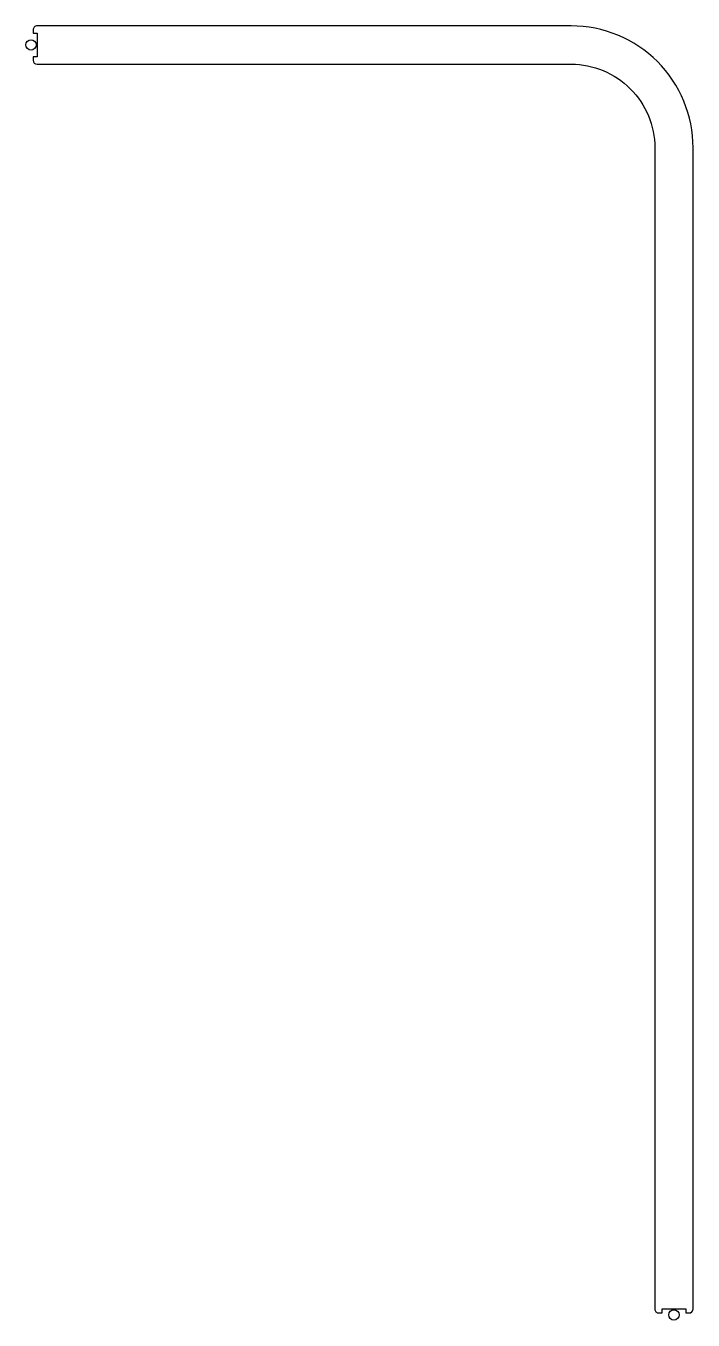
# Model space of a CAD drawing. Extents: x -0.01 to 0.65, y -1.24 to 0.02.
import ezdxf

# ---------------------------------------------------------------- set-up
doc = ezdxf.new("R2010")
doc.units = 0

msp = doc.modelspace()

# ---------------------------------------------------------------- linework, layer by layer
at = {"elevation": 0.0001}
msp.add_lwpolyline([(0.5268, 0.0188), (0.006, 0.0188, 0.414214), (0.002, 0.0148), (0.002, 0.0117), (0.006, 0.0117), (0.006, -0.0115), (0.002, -0.0115), (0.002, -0.0146, 0.414212), (0.006, -0.0186), (0.5268, -0.0186, -0.414214), (0.6083, -0.1001), (0.6083, -1.2319, 0.414214), (0.6123, -1.2359), (0.6154, -1.2359), (0.6154, -1.2319), (0.6386, -1.2319), (0.6386, -1.2359), (0.6417, -1.2359, 0.414212), (0.6457, -1.2319), (0.6457, -0.1001, 0.414214), (0.5268, 0.0188)], format="xyb", dxfattribs=at)
at = {"color": 251, "true_color": 0x636466}
for centre in [(0, 0.0002, 0.0001), (0.627, -1.2378, 0.0001)]:
    msp.add_circle(centre, 0.005, dxfattribs=at)

doc.saveas('drawing.dxf')
